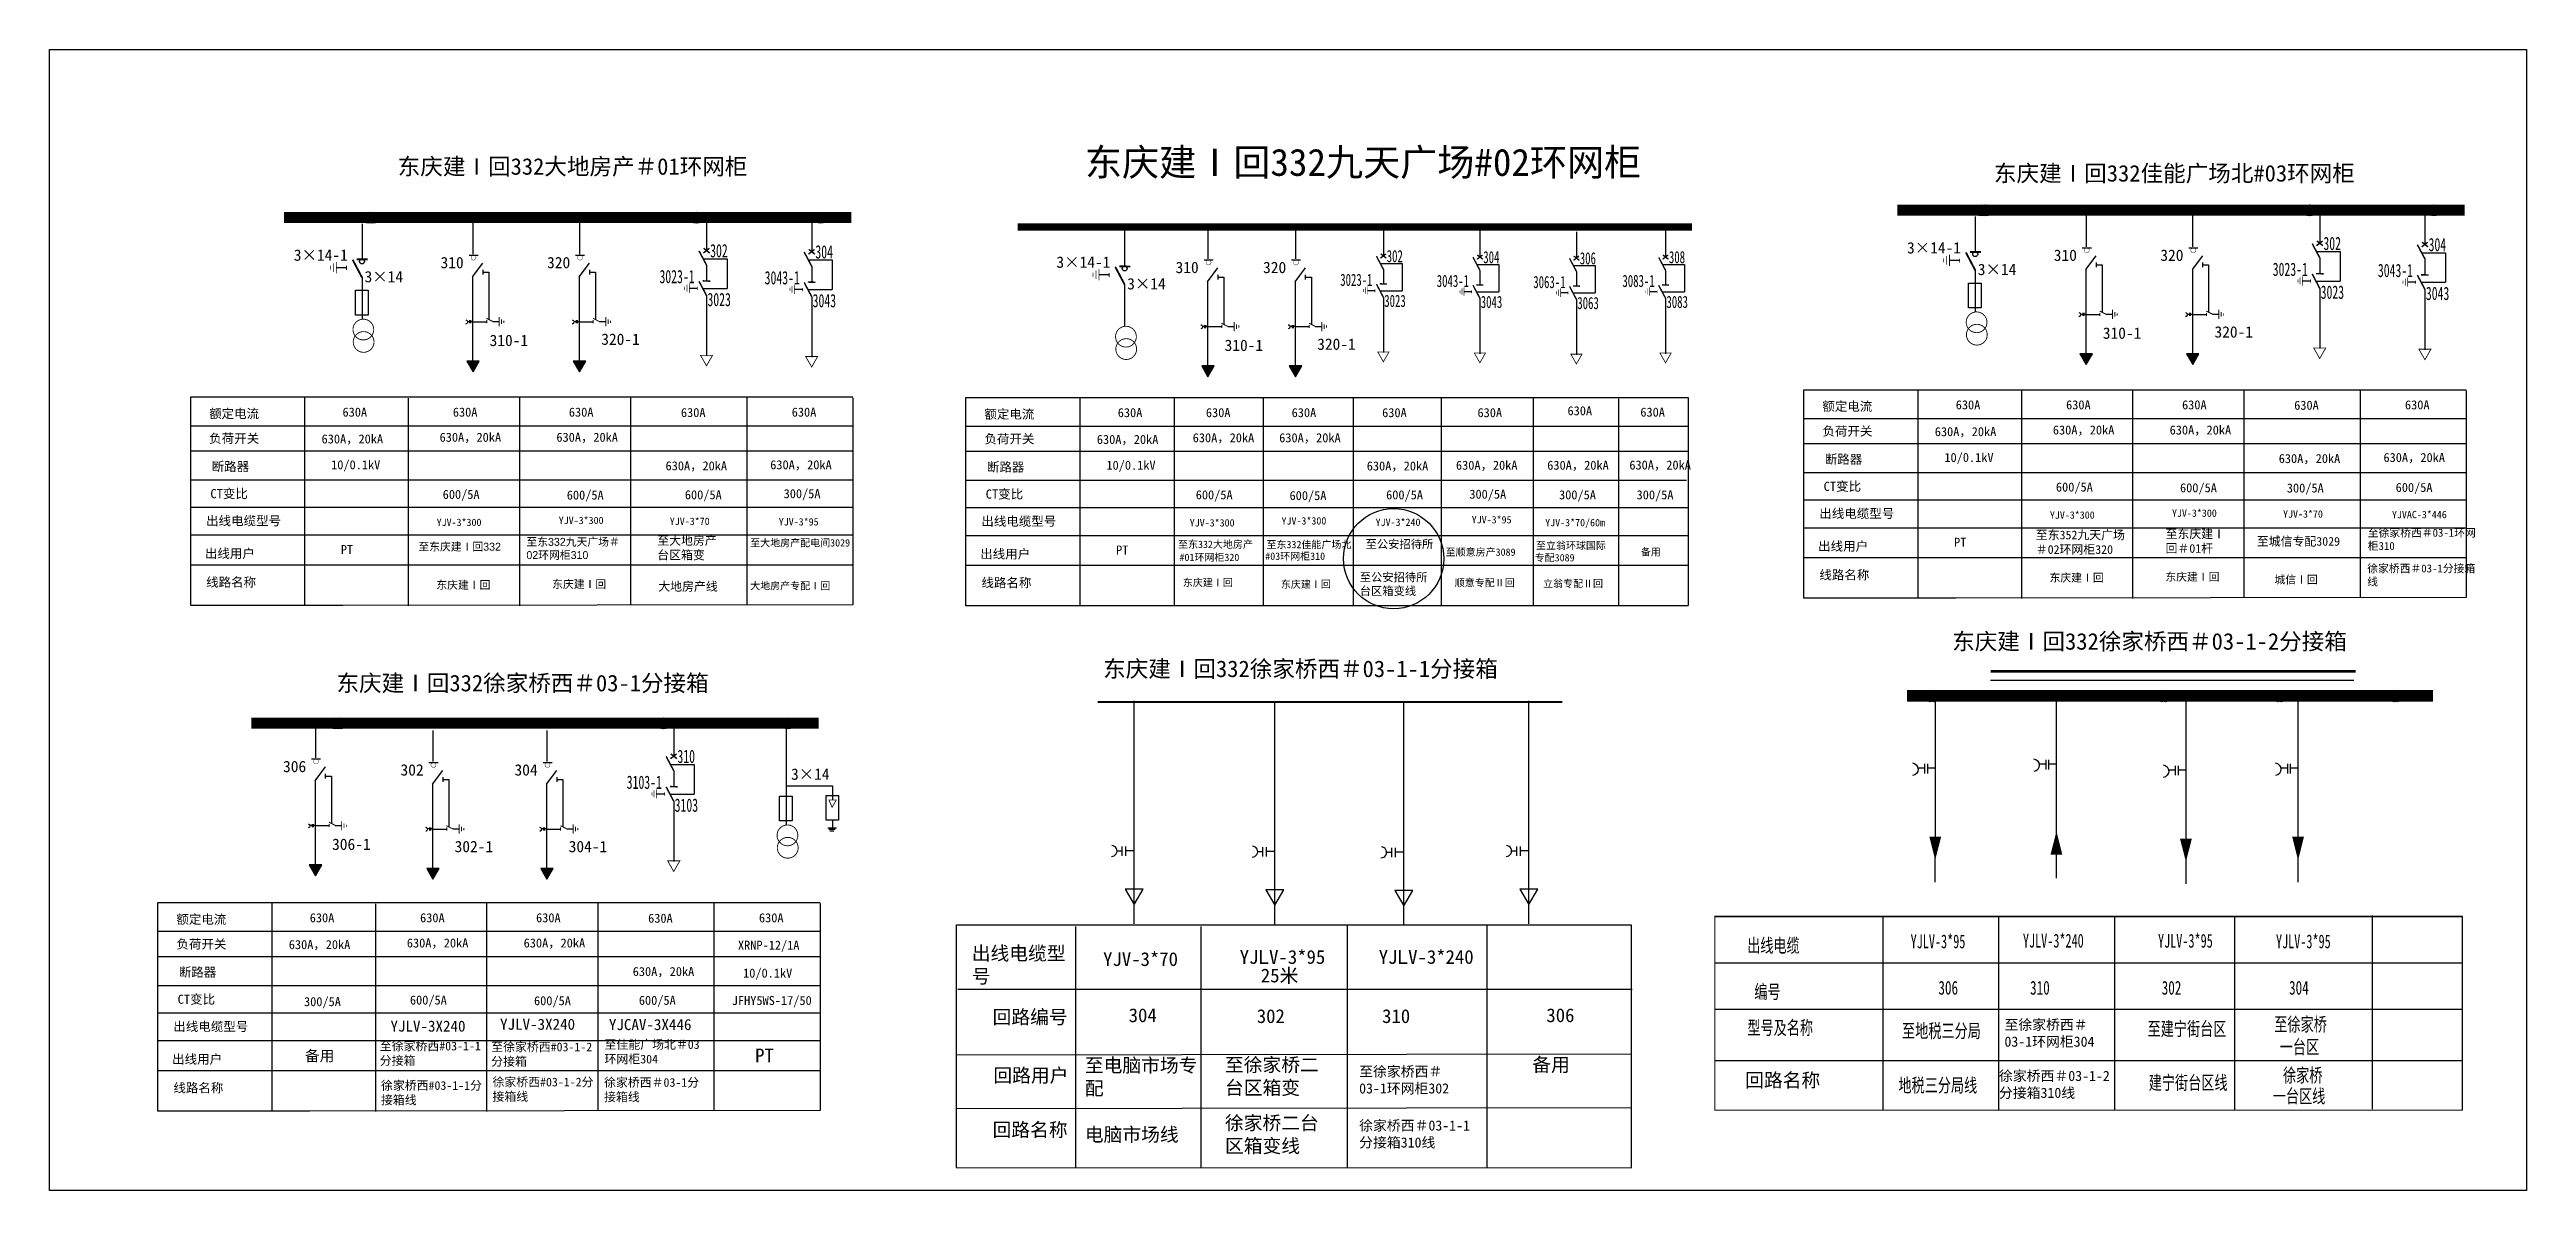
# Model space of a CAD drawing. Extents: x 14 to 463, y -242 to -35.
import ezdxf

# ---------------------------------------------------------------- set-up
doc = ezdxf.new("R2010")
doc.units = 0
doc.header["$LTSCALE"] = 0.774411
doc.layers.get('0').update_dxf_attribs({"linetype": 'CONTINUOUS'})
for name, color, linetype in [('1', 7, 'CONTINUOUS'), ('2', 7, 'CONTINUOUS'), ('F11', 7, 'CONTINUOUS')]:
    doc.layers.add(name, color=color, linetype=linetype)
doc.styles.add('HZ', font='')
doc.styles.get("Standard").update_dxf_attribs({"font": '', "height": 2.5})
doc.styles.add('STYLE1', font='txt.shx', dxfattribs={"height": 2.6})
doc.styles.add('宋体', font='')
doc.styles.get('HZ').set_extended_font_data('SimSun')
doc.styles.get('Standard').set_extended_font_data('SimSun')
doc.styles.get('宋体').set_extended_font_data('SimSun')

# ---------------------------------------------------------------- blocks, each defined once
blk = doc.blocks.new('JD')
for points in [[(-2, 0.2), (-2, -0.2), (2, 0.2), (2, -0.2)], [(1, -1.2), (1, -0.8), (-1, -1.2), (-1, -0.8)], [(-0.5, -1.8), (-0.5, -2.2), (0.5, -1.8), (0.5, -2.2)]]:
    blk.add_trace(points)

msp = doc.modelspace()

# ---------------------------------------------------------------- hatches: boundary and pattern name
for points in [[(90.38, -93.11), (91.51, -91.15), (89.25, -91.15)], [(109.69, -93.11), (110.83, -91.15), (108.56, -91.15)], [(223.65, -94), (224.78, -92.04), (222.52, -92.04)], [(239.52, -94), (240.65, -92.04), (238.39, -92.04)], [(382.9, -91.79), (384.03, -89.83), (381.77, -89.83)], [(402.22, -91.79), (403.35, -89.83), (401.09, -89.83)], [(61.81, -184.5), (62.94, -182.54), (60.68, -182.54)], [(83.11, -185.11), (84.24, -183.16), (81.98, -183.16)], [(103.78, -185.11), (104.92, -183.16), (102.65, -183.16)]]:
    msp.add_hatch(color=7).paths.add_polyline_path(points)

# ---------------------------------------------------------------- linework, layer by layer
for p, q in [((70.25, -66.27), (70.25, -72.84)), ((132.72, -65.95), (132.72, -71.21)), ((151.79, -66.16), (151.79, -71.42)), ((255.45, -67.35), (255.45, -72.18)), ((362.78, -64.95), (362.78, -71.51)), ((425.24, -64.63), (425.24, -69.89)), ((444.32, -64.84), (444.32, -70.1)), ((208.54, -67.55), (208.54, -74.12)), ((272.96, -67.55), (272.96, -72.38)), ((290.46, -67.74), (290.46, -72.57)), ((306.62, -67.55), (306.62, -72.38)), ((382.19, -70.61), (383.83, -70.61)), ((401.51, -70.61), (403.14, -70.61)), ((424.64, -71.28), (428.97, -71.28)), ((428.97, -71.28), (428.97, -76.65)), ((443.72, -71.5), (448.04, -71.5)), ((448.04, -71.5), (448.04, -76.87)), ((67.43, -74.25), (65.61, -74.25)), ((89.66, -71.93), (91.3, -71.93)), ((92.15, -74.63), (92.15, -75.47)), ((92.17, -75.05), (93.26, -75.05)), ((93.26, -75.05), (93.26, -83.63)), ((108.98, -71.93), (110.62, -71.93)), ((111.47, -74.63), (111.47, -75.47)), ((111.49, -75.05), (112.58, -75.05)), ((112.58, -75.05), (112.58, -83.63)), ((132.12, -72.61), (136.44, -72.61)), ((132.72, -73.74), (132.72, -76.63)), ((136.44, -72.61), (136.44, -77.97)), ((151.19, -72.82), (155.52, -72.82)), ((151.79, -73.96), (151.79, -76.85)), ((155.52, -72.82), (155.52, -78.19)), ((205.72, -75.53), (203.89, -75.53)), ((222.94, -72.82), (224.57, -72.82)), ((225.43, -75.51), (225.43, -76.36)), ((225.45, -75.94), (226.53, -75.94)), ((226.53, -75.94), (226.53, -84.52)), ((238.81, -72.82), (240.44, -72.82)), ((241.3, -75.51), (241.3, -76.36)), ((241.32, -75.94), (242.4, -75.94)), ((242.4, -75.94), (242.4, -84.52)), ((254.9, -73.46), (258.87, -73.46)), ((255.45, -74.51), (255.45, -77.16)), ((258.87, -73.46), (258.87, -78.39)), ((272.41, -73.66), (276.38, -73.66)), ((272.96, -74.7), (272.96, -77.35)), ((276.38, -73.66), (276.38, -78.59)), ((289.91, -73.85), (293.88, -73.85)), ((290.46, -74.9), (290.46, -77.55)), ((293.88, -73.85), (293.88, -78.78)), ((306.07, -73.66), (310.04, -73.66)), ((306.62, -74.7), (306.62, -77.35)), ((310.04, -73.66), (310.04, -78.59)), ((359.96, -72.93), (358.13, -72.93)), ((384.68, -73.3), (384.68, -74.15)), ((384.7, -73.73), (385.79, -73.73)), ((385.79, -73.73), (385.79, -82.31)), ((404, -73.3), (404, -74.15)), ((404.02, -73.73), (405.1, -73.73)), ((405.1, -73.73), (405.1, -82.31)), ((425.24, -72.42), (425.24, -75.31)), ((444.32, -72.63), (444.32, -75.52)), ((131.06, -77.97), (129.6, -77.97)), ((132.03, -77.97), (136.44, -77.97)), ((132.72, -79.27), (132.72, -90.21)), ((150.13, -78.19), (148.67, -78.19)), ((151.11, -78.19), (155.52, -78.19)), ((151.79, -79.48), (151.79, -90.43)), ((208.54, -77.28), (208.54, -84.87)), ((253.93, -78.39), (252.59, -78.39)), ((254.83, -78.39), (258.87, -78.39)), ((255.45, -79.58), (255.45, -89.62)), ((271.44, -78.59), (270.09, -78.59)), ((272.33, -78.59), (276.38, -78.59)), ((272.96, -79.77), (272.96, -89.82)), ((288.94, -78.78), (287.6, -78.78)), ((289.83, -78.78), (293.88, -78.78)), ((290.46, -79.97), (290.46, -90.01)), ((305.1, -78.58), (303.76, -78.58)), ((305.99, -78.59), (310.04, -78.59)), ((306.62, -79.77), (306.62, -89.82)), ((423.59, -76.65), (422.12, -76.65)), ((424.56, -76.65), (428.97, -76.65)), ((425.24, -77.95), (425.24, -88.89)), ((442.66, -76.86), (441.2, -76.86)), ((443.63, -76.87), (448.04, -76.87)), ((444.32, -78.16), (444.32, -89.1)), ((90.38, -84.01), (92.86, -84.01)), ((93.96, -83.99), (95.11, -83.99)), ((109.69, -84.01), (112.18, -84.01)), ((113.28, -83.99), (114.42, -83.99)), ((223.65, -84.9), (226.14, -84.9)), ((227.24, -84.88), (228.38, -84.88)), ((239.52, -84.9), (242.01, -84.9)), ((243.11, -84.88), (244.25, -84.88)), ((382.9, -82.69), (385.39, -82.69)), ((386.49, -82.67), (387.63, -82.67)), ((402.22, -82.69), (404.71, -82.69)), ((405.81, -82.67), (406.95, -82.67)), ((355.49, -152.54), (355.49, -177.83)), ((377.47, -151.8), (377.47, -177.1)), ((421.29, -152.54), (421.29, -177.83)), ((400.95, -152.87), (400.95, -178.17)), ((126.77, -157.65), (126.77, -162.91)), ((61.1, -163.31), (62.73, -163.31)), ((63.59, -166.01), (63.59, -166.86)), ((82.39, -163.93), (84.03, -163.93)), ((103.07, -163.93), (104.71, -163.93)), ((126.17, -164.31), (130.5, -164.31)), ((126.77, -165.45), (126.77, -168.34)), ((130.5, -164.31), (130.5, -169.68)), ((63.61, -166.44), (64.69, -166.44)), ((64.69, -166.44), (64.69, -175.01)), ((84.88, -166.63), (84.88, -167.48)), ((84.9, -167.06), (85.99, -167.06)), ((85.99, -167.06), (85.99, -175.63)), ((105.56, -166.63), (105.56, -167.48)), ((105.58, -167.06), (106.67, -167.06)), ((106.67, -167.06), (106.67, -175.63)), ((125.12, -169.68), (123.65, -169.68)), ((126.09, -169.68), (130.5, -169.68)), ((126.77, -170.97), (126.77, -181.92)), ((61.81, -175.4), (64.3, -175.4)), ((65.4, -175.37), (66.54, -175.37)), ((83.11, -176.02), (85.6, -176.02)), ((86.69, -175.99), (87.84, -175.99)), ((103.79, -176.02), (106.27, -176.02)), ((107.37, -175.99), (108.51, -175.99)), ((355.48, -178.19), (355.48, -185.64)), ((377.46, -177.45), (377.46, -184.9)), ((400.94, -178.52), (400.94, -185.97)), ((421.28, -178.19), (421.28, -185.64)), ((346, -191.86), (346, -227)), ((346, -191.86), (346, -227)), ((367.01, -191.86), (367.01, -227)), ((388.02, -191.86), (388.02, -227)), ((409.81, -191.86), (409.81, -227)), ((434.73, -191.69), (434.73, -226.84)), ((451.06, -191.86), (451.06, -227)), ((451.06, -191.86), (451.06, -227))]:
    msp.add_line(p, q)
at = {"color": 7}
for p, q in [((90.41, -71.75), (90.41, -66.16)), ((109.73, -71.75), (109.73, -66.16)), ((223.69, -72.63), (223.69, -67.05)), ((239.56, -72.63), (239.56, -67.05)), ((382.94, -70.42), (382.94, -64.84)), ((402.26, -70.42), (402.26, -64.84)), ((61.85, -163.13), (61.85, -157.54)), ((83.14, -163.75), (83.14, -158.16)), ((103.82, -163.75), (103.82, -158.16))]:
    msp.add_line(p, q, dxfattribs=at)
at = {"color": 0}
for p, q in [((70.25, -76), (70.25, -83.59)), ((90.3, -75.89), (90.3, -91.5)), ((109.62, -75.89), (109.62, -91.5)), ((362.78, -74.68), (362.78, -82.27)), ((382.83, -74.57), (382.83, -90.18)), ((402.15, -74.57), (402.15, -90.18)), ((223.58, -76.78), (223.58, -92.39)), ((239.45, -76.78), (239.45, -92.39)), ((59.82, -97.66), (59.82, -135.47)), ((78.62, -97.87), (78.62, -135.53)), ((200.4, -97.75), (200.4, -135.56)), ((217.5, -97.96), (217.5, -135.61)), ((352.35, -96.34), (352.35, -134.15)), ((371.15, -96.55), (371.15, -134.21)), ((39.18, -102.87), (54.2, -102.87)), ((54.13, -102.87), (66.81, -102.87)), ((64.31, -102.87), (159.27, -102.87)), ((179.76, -102.95), (194.79, -102.95)), ((194.72, -102.95), (207.39, -102.95)), ((204.89, -102.95), (310.79, -102.95)), ((331.7, -101.54), (346.73, -101.54)), ((346.66, -101.54), (359.34, -101.54)), ((356.84, -101.54), (451.8, -101.54)), ((39.18, -107.43), (54.14, -107.43)), ((54.07, -107.43), (66.75, -107.43)), ((66.53, -107.43), (159.27, -107.43)), ((179.76, -107.51), (194.72, -107.51)), ((194.65, -107.51), (207.33, -107.51)), ((207.12, -107.51), (310.73, -107.51)), ((331.7, -106.11), (346.67, -106.11)), ((346.6, -106.11), (359.28, -106.11)), ((359.06, -106.11), (451.8, -106.11)), ((331.7, -116.32), (346.56, -116.32)), ((346.49, -116.32), (359.17, -116.32)), ((358.95, -116.32), (451.8, -116.32)), ((39.18, -117.64), (54.03, -117.64)), ((53.96, -117.64), (66.64, -117.64)), ((66.43, -117.64), (159.27, -117.64)), ((179.76, -117.73), (194.61, -117.73)), ((194.54, -117.73), (207.22, -117.73)), ((207.01, -117.73), (310.62, -117.73)), ((147.16, -157.55), (147.16, -175.32)), ((61.74, -167.28), (61.74, -182.88)), ((83.03, -167.89), (83.03, -183.5)), ((103.71, -167.89), (103.71, -183.5)), ((53.87, -189.37), (53.87, -227.18)), ((72.68, -189.58), (72.68, -227.23)), ((33.23, -194.57), (48.26, -194.57)), ((48.19, -194.57), (60.87, -194.57)), ((58.37, -194.57), (153.33, -194.57)), ((33.23, -199.13), (48.2, -199.13)), ((48.13, -199.13), (60.81, -199.13)), ((60.59, -199.13), (153.33, -199.13)), ((33.23, -209.35), (48.09, -209.35)), ((48.02, -209.35), (60.7, -209.35)), ((60.48, -209.35), (153.33, -209.35))]:
    msp.add_line(p, q, dxfattribs=at)
at = {"color": 0, "linetype": 'Continuous'}
for p, q in [((147.18, -168.18), (155.54, -168.18)), ((155.54, -168.18), (155.54, -170.68)), ((155.55, -174.43), (155.55, -175.89)), ((156.26, -175.87), (154.72, -175.87)), ((156.05, -176.1), (154.91, -176.1)), ((155.83, -176.41), (155.08, -176.41))]:
    msp.add_line(p, q, dxfattribs=at)
at = {"linetype": 'Continuous'}
for p, q in [((315.57, -191.86), (451.06, -191.86)), ((315.57, -200.26), (451.06, -200.26)), ((315.57, -208.67), (451.06, -208.67)), ((315.57, -218.02), (451.06, -218.02))]:
    msp.add_line(p, q, dxfattribs=at)
msp.add_lwpolyline([(13.59, -34.66), (462.73, -34.66), (462.73, -241.57), (13.59, -241.57)], close=True, dxfattribs=at)
for points, const_width in [([(348.63, -63.8), (451.53, -63.8)], 2), ([(56.1, -65.13), (159, -65.13)], 2), ([(189.12, -66.86), (311.42, -66.86)], 1.33), ([(89.66, -71.93), (91.3, -71.93)], 0.139), ([(108.98, -71.93), (110.62, -71.93)], 0.139), ([(132.72, -73.74), (131.35, -71.16)], 0.273), ([(133.23, -70.7), (132.14, -71.56)], 0.273), ([(132.2, -70.7), (133.3, -71.56)], 0.273), ([(151.79, -73.96), (150.42, -71.37)], 0.273), ([(152.3, -70.91), (151.21, -71.77)], 0.273), ([(151.27, -70.91), (152.37, -71.77)], 0.273), ([(255.92, -71.71), (254.92, -72.5)], 0.25), ([(254.98, -71.71), (255.98, -72.5)], 0.25), ([(273.43, -71.91), (272.42, -72.7)], 0.25), ([(272.48, -71.91), (273.49, -72.7)], 0.25), ([(307.09, -71.91), (306.09, -72.7)], 0.25), ([(306.15, -71.91), (307.15, -72.7)], 0.25), ([(358.12, -71.84), (358.12, -73.93)], 0.149), ([(362.78, -74.68), (361.08, -71.45)], 0.341), ([(363.82, -71.39), (361.81, -71.38)], 0.341), ([(382.19, -70.61), (383.83, -70.61)], 0.139), ([(401.51, -70.61), (403.14, -70.61)], 0.139), ([(425.24, -72.42), (423.88, -69.84)], 0.273), ([(425.76, -69.38), (424.66, -70.23)], 0.273), ([(424.73, -69.38), (425.82, -70.23)], 0.273), ([(444.32, -72.63), (442.95, -70.05)], 0.273), ([(444.83, -69.59), (443.74, -70.45)], 0.273), ([(443.8, -69.59), (444.9, -70.45)], 0.273), ([(64.52, -73.86), (64.52, -74.59)], 0.149), ([(65.06, -73.41), (65.06, -75)], 0.149), ([(65.59, -73.16), (65.59, -75.25)], 0.149), ([(67.43, -73.88), (67.43, -74.62)], 0.149), ([(70.25, -76), (68.55, -72.77)], 0.341), ([(71.29, -72.71), (69.28, -72.7)], 0.341), ([(202.81, -75.14), (202.81, -75.88)], 0.149), ([(203.34, -74.69), (203.34, -76.29)], 0.149), ([(203.88, -74.44), (203.88, -76.54)], 0.149), ([(205.72, -75.16), (205.72, -75.9)], 0.149), ([(208.54, -77.28), (206.83, -74.06)], 0.341), ([(209.58, -74), (207.57, -73.98)], 0.341), ([(222.94, -72.82), (224.57, -72.82)], 0.139), ([(238.81, -72.82), (240.44, -72.82)], 0.139), ([(255.45, -74.51), (254.2, -72.13)], 0.25), ([(272.96, -74.7), (271.7, -72.33)], 0.25), ([(290.46, -74.9), (289.21, -72.52)], 0.25), ([(290.93, -72.1), (289.93, -72.89)], 0.25), ([(289.99, -72.1), (290.99, -72.89)], 0.25), ([(306.62, -74.7), (305.37, -72.33)], 0.25), ([(357.05, -72.53), (357.05, -73.27)], 0.149), ([(357.59, -72.08), (357.59, -73.68)], 0.149), ([(359.96, -72.56), (359.96, -73.29)], 0.149), ([(421.29, -76.34), (421.29, -76.93)], 0.119), ([(421.69, -75.98), (421.69, -77.26)], 0.119), ([(422.11, -75.78), (422.11, -77.46)], 0.119), ([(423.59, -76.36), (423.59, -76.95)], 0.119), ([(425.24, -77.95), (423.88, -75.36)], 0.273), ([(425.94, -75.33), (424.55, -75.29)], 0.273), ([(440.76, -76.19), (440.76, -77.47)], 0.119), ([(441.19, -75.99), (441.19, -77.67)], 0.119), ([(444.32, -78.16), (442.95, -75.57)], 0.273), ([(445.01, -75.55), (443.62, -75.5)], 0.273), ([(128.76, -77.66), (128.76, -78.25)], 0.119), ([(129.16, -77.3), (129.16, -78.58)], 0.119), ([(129.59, -77.1), (129.59, -78.78)], 0.119), ([(131.06, -77.68), (131.06, -78.27)], 0.119), ([(132.72, -79.27), (131.35, -76.68)], 0.273), ([(133.41, -76.66), (132.02, -76.61)], 0.273), ([(147.83, -77.87), (147.83, -78.46)], 0.119), ([(148.23, -77.51), (148.23, -78.79)], 0.119), ([(148.66, -77.31), (148.66, -78.99)], 0.119), ([(150.13, -77.89), (150.13, -78.48)], 0.119), ([(151.79, -79.48), (150.42, -76.89)], 0.273), ([(152.48, -76.87), (151.09, -76.82)], 0.273), ([(251.82, -78.1), (251.82, -78.65)], 0.109), ([(252.19, -77.77), (252.19, -78.95)], 0.109), ([(252.58, -77.59), (252.58, -79.13)], 0.109), ([(253.93, -78.12), (253.93, -78.66)], 0.109), ([(255.45, -79.58), (254.2, -77.2)], 0.25), ([(256.09, -77.18), (254.81, -77.14)], 0.25), ([(269.33, -78.3), (269.33, -78.84)], 0.109), ([(269.69, -77.97), (269.69, -79.14)], 0.109), ([(270.08, -77.79), (270.08, -79.32)], 0.109), ([(271.44, -78.31), (271.44, -78.86)], 0.109), ([(272.96, -79.77), (271.7, -77.4)], 0.25), ([(273.59, -77.38), (272.32, -77.33)], 0.25), ([(286.83, -78.49), (286.83, -79.04)], 0.109), ([(287.2, -78.16), (287.2, -79.34)], 0.109), ([(287.59, -77.98), (287.59, -79.52)], 0.109), ([(288.94, -78.51), (288.94, -79.05)], 0.109), ([(290.46, -79.97), (289.21, -77.6)], 0.25), ([(291.1, -77.57), (289.82, -77.53)], 0.25), ([(302.99, -78.3), (302.99, -78.84)], 0.109), ([(303.35, -77.97), (303.35, -79.14)], 0.109), ([(303.75, -77.78), (303.75, -79.32)], 0.109), ([(305.1, -78.31), (305.1, -78.86)], 0.109), ([(306.62, -79.77), (305.37, -77.4)], 0.25), ([(307.26, -77.38), (305.98, -77.33)], 0.25), ([(440.36, -76.55), (440.36, -77.14)], 0.119), ([(442.66, -76.57), (442.66, -77.16)], 0.119), ([(92.82, -83.41), (94.03, -84.01)], 0.182), ([(92.86, -83.73), (92.86, -84.29)], 0.182), ([(112.14, -83.41), (113.35, -84.01)], 0.182), ([(112.18, -83.73), (112.18, -84.29)], 0.182), ([(226.09, -84.3), (227.31, -84.9)], 0.182), ([(226.14, -84.62), (226.14, -85.18)], 0.182), ([(241.96, -84.3), (243.18, -84.9)], 0.182), ([(242.01, -84.62), (242.01, -85.18)], 0.182), ([(385.35, -82.09), (386.56, -82.69)], 0.182), ([(385.39, -82.41), (385.39, -82.97)], 0.182), ([(404.66, -82.09), (405.88, -82.69)], 0.182), ([(404.71, -82.41), (404.71, -82.97)], 0.182), ([(365.56, -147.42), (431.75, -147.42)], 0.525), ([(350.39, -151.85), (445.79, -151.85)], 2.1), ([(50.16, -156.83), (153.06, -156.83)], 2), ([(61.1, -163.31), (62.73, -163.31)], 0.139), ([(82.39, -163.93), (84.03, -163.93)], 0.139), ([(103.07, -163.93), (104.71, -163.93)], 0.139), ([(126.77, -165.45), (125.41, -162.86)], 0.273), ([(127.29, -162.4), (126.19, -163.26)], 0.273), ([(126.26, -162.4), (127.35, -163.26)], 0.273), ([(122.82, -169.36), (122.82, -169.96)], 0.119), ([(123.22, -169), (123.22, -170.28)], 0.119), ([(123.64, -168.81), (123.64, -170.48)], 0.119), ([(125.12, -169.38), (125.12, -169.97)], 0.119), ([(126.77, -170.97), (125.41, -168.39)], 0.273), ([(127.47, -168.36), (126.08, -168.31)], 0.273), ([(64.25, -174.79), (65.47, -175.4)], 0.182), ([(64.3, -175.12), (64.3, -175.68)], 0.182), ([(85.55, -175.41), (86.76, -176.02)], 0.182), ([(85.6, -175.74), (85.6, -176.3)], 0.182), ([(106.23, -175.41), (107.44, -176.02)], 0.182), ([(106.27, -175.74), (106.27, -176.3)], 0.182)]:
    msp.add_lwpolyline(points, dxfattribs=dict(const_width=const_width))
for points, const_width in [([(382.55, -71.07, 1), (383.45, -71.07, 1)], 0.0695), ([(401.87, -71.07, 1), (402.77, -71.07, 1)], 0.0695), ([(90.02, -72.39, 1), (90.92, -72.39, 1)], 0.0695), ([(109.34, -72.39, 1), (110.24, -72.39, 1)], 0.0695), ([(223.3, -73.28, 1), (224.2, -73.28, 1)], 0.0695), ([(239.16, -73.28, 1), (240.07, -73.28, 1)], 0.0695), ([(72.37, -85.44, -1), (68.61, -85.44, -1)], 0.159), ([(210.66, -86.73, -1), (206.89, -86.73, -1)], 0.159), ([(364.9, -84.12, -1), (361.14, -84.12, -1)], 0.159), ([(364.95, -86.37, -1), (361.18, -86.37, -1)], 0.159), ([(72.42, -87.69, -1), (68.66, -87.69, -1)], 0.159), ([(210.71, -88.98, -1), (206.94, -88.98, -1)], 0.159), ([(61.46, -163.77, 1), (62.36, -163.77, 1)], 0.0695), ([(82.75, -164.39, 1), (83.66, -164.39, 1)], 0.0695), ([(103.43, -164.39, 1), (104.33, -164.39, 1)], 0.0695), ([(149.28, -177.17, -1), (145.51, -177.17, -1)], 0.159), ([(149.33, -179.42, -1), (145.56, -179.42, -1)], 0.159)]:
    msp.add_lwpolyline(points, format="xyb", close=True, dxfattribs=dict(const_width=const_width))
at = {"color": 0, "linetype": 'Continuous'}
for points in [[(69.05, -78.32), (71.34, -78.32), (71.34, -82.8), (69.05, -82.8)], [(361.58, -77), (363.86, -77), (363.86, -81.48), (361.58, -81.48)], [(145.96, -170.05), (148.24, -170.05), (148.24, -174.53), (145.96, -174.53)], [(154.39, -169.95), (156.68, -169.95), (156.68, -174.43), (154.39, -174.43)]]:
    msp.add_lwpolyline(points, close=True, dxfattribs=at)
for points, format in [([(89.05, -83.69, -0.877934), (89.07, -84.43)], "xyb"), ([(108.37, -83.69, -0.877934), (108.39, -84.43)], "xyb"), ([(222.33, -84.58, -0.877934), (222.34, -85.32)], "xyb"), ([(238.2, -84.58, -0.877934), (238.21, -85.32)], "xyb"), ([(381.58, -82.37, -0.877934), (381.6, -83.11)], "xyb"), ([(400.9, -82.37, -0.877934), (400.91, -83.11)], "xyb"), ([(351.38, -164.04, -0.877934), (351.42, -166.34)], "xyb"), ([(373.35, -163.31, -0.877934), (373.4, -165.6)], "xyb"), ([(396.83, -164.38, -0.877934), (396.88, -166.67)], "xyb"), ([(417.17, -164.04, -0.877934), (417.22, -166.34)], "xyb"), ([(60.49, -175.08, -0.877934), (60.5, -175.81)], "xyb"), ([(81.79, -175.7, -0.877934), (81.8, -176.43)], "xyb"), ([(102.46, -175.7, -0.877934), (102.48, -176.43)], "xyb"), ([(355.52, -177.4, 2.15, 0, 0), (355.52, -181.67, 0, 0, 0)], "xyseb"), ([(377.5, -180.68, 2.15, 0, 0), (377.5, -176.41, 0, 0, 0)], "xyseb"), ([(400.98, -177.74, 2.15, 0, 0), (400.98, -182.01, 0, 0, 0)], "xyseb"), ([(421.32, -177.4, 2.15, 0, 0), (421.32, -181.67, 0, 0, 0)], "xyseb")]:
    msp.add_lwpolyline(points, format=format)
for points in [[(89.76, -84.01), (89.38, -84.01)], [(89.76, -83.75), (89.76, -84.3)], [(89.93, -83.75), (89.93, -84.3)], [(90.37, -84.01), (89.93, -84.01)], [(109.08, -84.01), (108.7, -84.01)], [(109.08, -83.75), (109.08, -84.3)], [(109.25, -83.75), (109.25, -84.3)], [(109.69, -84.01), (109.25, -84.01)], [(223.04, -84.89), (222.66, -84.89)], [(223.04, -84.64), (223.04, -85.19)], [(223.21, -84.64), (223.21, -85.19)], [(223.65, -84.89), (223.21, -84.89)], [(238.91, -84.89), (238.52, -84.89)], [(238.91, -84.64), (238.91, -85.19)], [(239.08, -84.64), (239.08, -85.19)], [(239.52, -84.89), (239.08, -84.89)], [(382.29, -82.68), (381.91, -82.68)], [(382.29, -82.43), (382.29, -82.98)], [(382.46, -82.43), (382.46, -82.98)], [(382.9, -82.68), (382.46, -82.68)], [(401.61, -82.68), (401.23, -82.68)], [(401.61, -82.43), (401.61, -82.98)], [(401.78, -82.43), (401.78, -82.98)], [(402.22, -82.68), (401.78, -82.68)], [(365.56, -149.04), (431.42, -149.04)], [(353.58, -165.01), (352.39, -165.01)], [(353.58, -164.22), (353.58, -165.94)], [(354.11, -164.22), (354.11, -165.94)], [(355.48, -165.01), (354.11, -165.01)], [(375.56, -164.28), (374.37, -164.28)], [(375.56, -163.49), (375.56, -165.21)], [(376.09, -163.49), (376.09, -165.21)], [(377.46, -164.28), (376.09, -164.28)], [(399.04, -165.35), (397.85, -165.35)], [(399.04, -164.56), (399.04, -166.28)], [(399.57, -164.56), (399.57, -166.28)], [(400.94, -165.35), (399.57, -165.35)], [(419.38, -165.01), (418.19, -165.01)], [(419.38, -164.22), (419.38, -165.94)], [(419.91, -164.22), (419.91, -165.94)], [(421.28, -165.01), (419.91, -165.01)], [(61.2, -175.13), (61.2, -175.69)], [(61.37, -175.13), (61.37, -175.69)], [(61.2, -175.39), (60.82, -175.39)], [(61.81, -175.39), (61.37, -175.39)], [(82.5, -176.01), (82.11, -176.01)], [(82.5, -175.75), (82.5, -176.31)], [(82.67, -175.75), (82.67, -176.31)], [(83.11, -176.01), (82.67, -176.01)], [(103.17, -176.01), (102.79, -176.01)], [(103.17, -175.75), (103.17, -176.31)], [(103.34, -175.75), (103.34, -176.31)], [(103.78, -176.01), (103.34, -176.01)]]:
    msp.add_lwpolyline(points)
at = {"color": 0}
for points, const_width in [([(254.45, -89.52), (255.45, -91.28), (256.46, -89.52)], 0.141), ([(271.95, -89.71), (272.96, -91.47), (273.96, -89.71)], 0.141), ([(305.61, -89.71), (306.62, -91.47), (307.63, -89.71)], 0.141), ([(424.15, -88.77), (425.24, -90.69), (426.34, -88.77)], 0.153), ([(443.22, -88.99), (444.32, -90.91), (445.41, -88.99)], 0.153), ([(131.62, -90.1), (132.72, -92.01), (133.81, -90.1)], 0.153), ([(150.69, -90.31), (151.79, -92.23), (152.88, -90.31)], 0.153), ([(289.45, -89.91), (290.46, -91.67), (291.47, -89.91)], 0.141), ([(154.92, -170.74), (155.49, -172.08), (156.26, -170.74)], 0.153), ([(125.68, -181.8), (126.77, -183.72), (127.87, -181.8)], 0.153)]:
    msp.add_lwpolyline(points, close=True, dxfattribs=dict(at, const_width=const_width))
at = {"color": 7}
for points in [[(90.38, -93.11), (91.51, -91.15), (89.25, -91.15)], [(109.69, -93.11), (110.83, -91.15), (108.56, -91.15)], [(223.65, -94), (224.78, -92.04), (222.52, -92.04)], [(239.52, -94), (240.65, -92.04), (238.39, -92.04)], [(382.9, -91.79), (384.03, -89.83), (381.77, -89.83)], [(402.22, -91.79), (403.35, -89.83), (401.09, -89.83)], [(61.81, -184.5), (62.94, -182.54), (60.68, -182.54)], [(83.11, -185.11), (84.24, -183.16), (81.98, -183.16)], [(103.78, -185.11), (104.92, -183.16), (102.65, -183.16)]]:
    msp.add_lwpolyline(points, close=True, dxfattribs=at)
at = {"linetype": 'Continuous', "const_width": 0.21}
msp.add_lwpolyline([(346, -191.86), (315.57, -191.86), (315.57, -227), (451.06, -227), (451.06, -191.86), (346, -191.86)], dxfattribs=at)
for centre, radius in [((363.89, -63.83), 0.996), ((364.5, -63.83), 0.996), ((364.75, -63.83), 0.996), ((423.36, -63.83), 0.996), ((423.45, -63.83), 0.996), ((445.96, -63.83), 0.996), ((71.36, -65.15), 0.996), ((71.98, -65.15), 0.996), ((72.22, -65.15), 0.996), ((130.83, -65.15), 0.996), ((130.92, -65.15), 0.996), ((153.43, -65.15), 0.996), ((362.78, -71.77), 0.444), ((70.25, -73.09), 0.444), ((208.54, -74.37), 0.444), ((354.61, -151.88), 1.05), ((355.26, -151.88), 1.05), ((396.64, -151.88), 1.05), ((397.29, -151.88), 1.05), ((417.65, -151.88), 1.05), ((418.3, -151.88), 1.05), ((438.66, -151.88), 1.05), ((439.31, -151.88), 1.05), ((65.42, -156.85), 0.996), ((66.03, -156.85), 0.996), ((66.28, -156.85), 0.996), ((124.89, -156.85), 0.996), ((124.98, -156.85), 0.996), ((147.49, -156.85), 0.996)]:
    msp.add_circle(centre, radius)
at = {"color": 1, "linetype": 'Continuous'}
msp.add_circle((257.31, -127), 9.09, dxfattribs=at)
at = {"layer": '1'}
for points in [[(89.05, -83.68, -0.877934), (89.07, -84.42)], [(108.37, -83.68, -0.877934), (108.38, -84.42)], [(222.33, -84.57, -0.877934), (222.34, -85.31)], [(238.2, -84.57, -0.877934), (238.21, -85.31)], [(381.58, -82.36, -0.877934), (381.59, -83.1)], [(400.9, -82.36, -0.877934), (400.91, -83.1)], [(60.49, -175.07, -0.877934), (60.5, -175.81)], [(81.78, -175.69, -0.877934), (81.8, -176.42)], [(102.46, -175.69, -0.877934), (102.47, -176.42)]]:
    msp.add_lwpolyline(points, format="xyb", dxfattribs=at)
at = {"layer": '2'}
for p, q in [((90.3, -75.89), (92.18, -73.38)), ((109.62, -75.89), (111.5, -73.38)), ((223.58, -76.78), (225.46, -74.27)), ((239.45, -76.78), (241.33, -74.27)), ((382.83, -74.57), (384.71, -72.06)), ((402.15, -74.57), (404.03, -72.06)), ((39.18, -97.66), (54.14, -97.66)), ((39.18, -135.47), (39.18, -97.66)), ((54.07, -97.66), (66.75, -97.66)), ((66.53, -97.66), (159.27, -97.66)), ((98.78, -97.7), (98.78, -135.53)), ((118.94, -97.82), (118.94, -135.28)), ((140.02, -97.82), (140.02, -135.41)), ((159.27, -97.8), (159.27, -135.39)), ((179.76, -97.75), (194.72, -97.75)), ((179.76, -135.56), (179.76, -97.75)), ((194.65, -97.75), (207.33, -97.75)), ((207.12, -97.75), (310.73, -97.75)), ((233.63, -97.78), (233.63, -135.61)), ((250, -97.91), (250, -135.37)), ((265.95, -97.91), (265.95, -135.49)), ((282.63, -97.91), (282.63, -135.49)), ((298.11, -97.98), (298.11, -135.37)), ((310.73, -97.75), (310.73, -135.49)), ((331.7, -96.34), (346.67, -96.34)), ((331.7, -134.15), (331.7, -96.34)), ((346.6, -96.34), (359.28, -96.34)), ((359.06, -96.34), (451.8, -96.34)), ((391.31, -96.38), (391.31, -134.21)), ((411.47, -96.5), (411.47, -133.96)), ((432.55, -96.5), (432.55, -134.08)), ((451.8, -96.48), (451.8, -134.06)), ((331.7, -111.36), (356.66, -111.36)), ((346.28, -111.36), (358.96, -111.36)), ((358.75, -111.36), (451.8, -111.36)), ((39.18, -112.68), (64.13, -112.68)), ((53.76, -112.68), (66.44, -112.68)), ((66.22, -112.68), (159.27, -112.68)), ((179.76, -112.77), (204.71, -112.77)), ((194.34, -112.77), (207.02, -112.77)), ((206.8, -112.77), (310.41, -112.77)), ((39.18, -122.69), (159.27, -122.69)), ((179.76, -122.78), (310.64, -122.78)), ((331.7, -121.37), (451.8, -121.37)), ((54.14, -128.16), (39.18, -128.16)), ((66.75, -128.16), (54.07, -128.16)), ((159.27, -128.16), (66.53, -128.16)), ((194.72, -128.25), (179.76, -128.25)), ((207.33, -128.25), (194.65, -128.25)), ((310.73, -128.25), (207.12, -128.25)), ((346.67, -126.84), (331.7, -126.84)), ((359.28, -126.84), (346.6, -126.84)), ((451.8, -126.84), (359.06, -126.84)), ((346.67, -134.15), (331.7, -134.15)), ((359.28, -134.15), (346.6, -134.15)), ((451.8, -134.06), (359.06, -134.15)), ((54.14, -135.47), (39.18, -135.47)), ((66.75, -135.47), (54.07, -135.47)), ((159.27, -135.39), (66.53, -135.47)), ((194.72, -135.56), (179.76, -135.56)), ((207.33, -135.56), (194.65, -135.56)), ((310.73, -135.56), (207.12, -135.56)), ((61.74, -167.28), (63.62, -164.76)), ((83.03, -167.89), (84.91, -165.38)), ((103.71, -167.89), (105.59, -165.38)), ((33.23, -189.37), (48.2, -189.37)), ((33.23, -227.18), (33.23, -189.37)), ((48.13, -189.37), (60.81, -189.37)), ((60.59, -189.37), (153.33, -189.37)), ((92.84, -189.4), (92.84, -227.23)), ((112.99, -189.53), (112.99, -226.99)), ((134.07, -189.53), (134.07, -227.11)), ((153.33, -189.5), (153.33, -227.09)), ((33.23, -204.39), (58.19, -204.39)), ((47.81, -204.39), (60.49, -204.39)), ((60.28, -204.39), (153.33, -204.39)), ((33.23, -214.39), (153.33, -214.39)), ((48.2, -219.86), (33.23, -219.86)), ((60.81, -219.86), (48.13, -219.86)), ((153.33, -219.86), (60.59, -219.86)), ((48.2, -227.18), (33.23, -227.18)), ((60.81, -227.18), (48.13, -227.18)), ((153.33, -227.09), (60.59, -227.18))]:
    msp.add_line(p, q, dxfattribs=at)
at = {"layer": 'F11', "lineweight": 40}
msp.add_line((203.67, -152.97), (287.87, -152.97), dxfattribs=at)
at = {"layer": 'F11', "lineweight": -3}
for p, q in [((210.27, -193.23), (210.27, -152.78)), ((235.78, -193.35), (235.78, -152.9)), ((259.15, -193.48), (259.15, -153.02)), ((281.83, -193.23), (281.83, -152.78)), ((208.09, -180.87), (208.09, -179.16)), ((208.75, -180.87), (208.75, -179.16)), ((233.6, -180.99), (233.6, -179.28)), ((234.26, -180.99), (234.26, -179.28)), ((256.98, -181.11), (256.98, -179.41)), ((257.64, -181.11), (257.64, -179.41)), ((279.65, -180.87), (279.65, -179.16)), ((280.31, -180.87), (280.31, -179.16)), ((208.08, -180.04), (207.17, -180.04)), ((210.25, -179.99), (208.76, -179.99)), ((233.59, -180.16), (232.68, -180.16)), ((235.77, -180.11), (234.27, -180.11)), ((256.97, -180.28), (256.06, -180.28)), ((259.14, -180.23), (257.64, -180.23)), ((279.64, -180.04), (278.73, -180.04)), ((281.82, -179.99), (280.32, -179.99)), ((178, -193.42), (178, -237.4)), ((300.45, -193.44), (178.02, -193.44)), ((199.64, -193.7), (199.64, -237.43)), ((222.38, -193.7), (222.38, -237.43)), ((248.91, -193.53), (248.91, -237.43)), ((274.24, -193.39), (274.24, -237.43)), ((300.45, -237.4), (300.45, -193.44)), ((178.28, -205.06), (300.59, -205.06)), ((178.1, -216.94), (300.42, -216.77)), ((178.1, -226.68), (300.42, -226.5)), ((178, -237.4), (300.45, -237.44))]:
    msp.add_line(p, q, dxfattribs=at)
for points in [[(208.65, -186.9), (210.27, -189.71), (211.9, -186.9)], [(234.16, -187.02), (235.78, -189.83), (237.41, -187.02)], [(257.54, -187.14), (259.16, -189.96), (260.79, -187.14)], [(280.21, -186.9), (281.83, -189.71), (283.46, -186.9)]]:
    msp.add_lwpolyline(points, close=True, dxfattribs=at)
for centre in [(206.17, -180), (231.68, -180.12), (255.05, -180.25), (277.73, -180)]:
    msp.add_arc(centre, 0.987, 267.8928, 87.9602, dxfattribs=at)

# ---------------------------------------------------------------- block references
at = {"xscale": 0.4250017950198526, "yscale": 0.4250017950198526, "zscale": 0.4250017950949055, "rotation": 90}
for p in [(95.12, -84.02), (114.44, -84.02), (228.4, -84.91), (244.27, -84.91), (387.65, -82.7), (406.97, -82.7), (66.56, -175.41), (87.85, -176.03), (108.53, -176.03)]:
    msp.add_blockref('JD', p, dxfattribs=at)

# ---------------------------------------------------------------- texts
at = {"style": 'HZ'}
for s, height, p in [('东庆建Ⅰ回332大地房产＃01环网柜', 3, (76.73, -57.36)), ('东庆建Ⅰ回332佳能广场北#03环网柜', 3, (366.17, -58.6)), ('至城信专配3029', 1.58, (413.85, -124.64)), ('城信Ⅰ回', 1.437, (417.04, -131.51)), ('东庆建Ⅰ回332徐家桥西＃03-1-2分接箱', 3, (358.6, -143.49)), ('东庆建Ⅰ回332徐家桥西＃03-1分接箱', 3, (65.63, -151.05)), ('东庆建Ⅰ回332徐家桥西＃03-1-1分接箱', 3, (204.64, -148.46)), ('备用', 1.948, (59.91, -218.11)), ('PT', 2.5, (141.53, -218.32))]:
    msp.add_text(s, height=height, dxfattribs=at).set_placement(p)
at = {"color": 0, "style": 'HZ'}
for s, height, p in [('东庆建Ⅰ回332九天广场#02环网柜', 4.9332, (201.33, -57.57)), ('额定电流', 1.661, (335.05, -100.19)), ('额定电流', 1.661, (42.52, -101.51)), ('额定电流', 1.661, (183.1, -101.6)), ('负荷开关', 1.661, (335.07, -104.69)), ('负荷开关', 1.661, (42.54, -106.01)), ('负荷开关', 1.661, (183.12, -106.09)), ('断路器', 1.661, (42.98, -111.1)), ('断路器', 1.661, (183.56, -111.19)), ('断路器', 1.661, (335.5, -109.78)), ('CT变比', 1.661, (42.76, -116.02)), ('CT变比', 1.661, (183.35, -116.1)), ('CT变比', 1.661, (335.29, -114.7)), ('出线电缆型号', 1.661, (41.97, -120.94)), ('出线电缆型号', 1.661, (182.55, -121.03)), ('出线电缆型号', 1.661, (334.5, -119.62)), ('出线用户', 1.661, (41.76, -126.87)), ('出线用户', 1.661, (182.35, -126.96)), ('出线用户', 1.661, (334.29, -125.55)), ('线路名称', 1.661, (41.98, -132.08)), ('线路名称', 1.661, (334.51, -130.76)), ('线路名称', 1.661, (182.57, -132.17)), ('额定电流', 1.661, (36.58, -193.22)), ('负荷开关', 1.661, (36.6, -197.71)), ('断路器', 1.661, (37.03, -202.8)), ('CT变比', 1.661, (36.82, -207.72)), ('出线电缆型号', 1.661, (36.03, -212.65)), ('出线用户', 1.661, (35.82, -218.58)), ('线路名称', 1.661, (36.04, -223.79))]:
    msp.add_text(s, height=height, dxfattribs=at).set_placement(p)
at = {"color": 0}
for s, height, p in [('3×14-1', 2.055, (57.88, -72.96)), ('3×14-1', 2.055, (350.41, -71.64)), ('310', 2.055, (377.02, -72.99)), ('320', 2.055, (396.34, -72.99)), ('3×14', 2.055, (70.71, -76.88)), ('310', 2.055, (84.49, -74.32)), ('320', 2.055, (103.81, -74.32)), ('3×14-1', 2.055, (196.17, -74.24)), ('3×14', 2.055, (209, -78.16)), ('310', 2.055, (217.77, -75.2)), ('320', 2.055, (233.64, -75.2)), ('3×14', 2.055, (363.24, -75.56)), ('310-1', 2.055, (385.91, -87.11)), ('320-1', 2.055, (406.16, -86.9)), ('310-1', 2.055, (93.38, -88.43)), ('320-1', 2.055, (113.63, -88.22)), ('310-1', 2.055, (226.66, -89.32)), ('320-1', 2.055, (243.45, -89.11)), ('630A', 1.639, (359.24, -99.91)), ('630A', 1.639, (379.25, -99.91)), ('630A', 1.639, (400.28, -99.91)), ('630A', 1.639, (420.61, -99.98)), ('630A', 1.639, (440.7, -99.91)), ('630A', 1.639, (66.71, -101.23)), ('630A', 1.639, (86.72, -101.23)), ('630A', 1.639, (107.76, -101.23)), ('630A', 1.639, (128.08, -101.3)), ('630A', 1.639, (148.17, -101.23)), ('630A', 1.639, (207.29, -101.32)), ('630A', 1.639, (223.27, -101.32)), ('630A', 1.639, (238.82, -101.32)), ('630A', 1.639, (255.23, -101.32)), ('630A', 1.639, (272.52, -101.32)), ('630A', 1.639, (288.84, -100.98)), ('630A', 1.639, (302.05, -101.23)), ('630A，20kA', 1.639, (355.44, -104.77)), ('630A，20kA', 1.639, (376.85, -104.47)), ('630A，20kA', 1.639, (398.03, -104.47)), ('630A，20kA', 1.639, (62.92, -106.09)), ('630A，20kA', 1.639, (84.32, -105.79)), ('630A，20kA', 1.639, (105.5, -105.79)), ('630A，20kA', 1.639, (203.5, -106.18)), ('630A，20kA', 1.639, (220.88, -105.88)), ('630A，20kA', 1.639, (236.56, -105.88)), ('10/0.1kV', 1.639, (357.18, -109.45)), ('630A，20kA', 1.639, (436.8, -109.46)), ('10/0.1kV', 1.639, (64.65, -110.78)), ('630A，20kA', 1.639, (125.29, -110.97)), ('630A，20kA', 1.639, (144.27, -110.78)), ('10/0.1kV', 1.639, (205.23, -110.86)), ('630A，20kA', 1.639, (252.44, -110.99)), ('630A，20kA', 1.639, (268.62, -110.86)), ('630A，20kA', 1.639, (285.17, -110.86)), ('630A，20kA', 1.639, (300.06, -110.82)), ('630A，20kA', 1.639, (417.81, -109.65)), ('600/5A', 1.639, (84.88, -116.15)), ('600/5A', 1.639, (107.38, -116.27)), ('600/5A', 1.639, (128.79, -116.22)), ('300/5A', 1.639, (146.7, -116.02)), ('600/5A', 1.639, (221.43, -116.23)), ('600/5A', 1.639, (238.44, -116.36)), ('600/5A', 1.639, (255.95, -116.23)), ('300/5A', 1.639, (271.04, -116.11)), ('300/5A', 1.639, (287.31, -116.23)), ('300/5A', 1.639, (301.37, -116.23)), ('600/5A', 1.639, (377.41, -114.82)), ('600/5A', 1.639, (399.91, -114.95)), ('300/5A', 1.639, (419.28, -114.99)), ('600/5A', 1.639, (439.01, -114.89)), ('YJV-3*300', 1.328, (83.78, -121.06)), ('YJV-3*300', 1.328, (105.92, -120.71)), ('YJV-3*70', 1.328, (126.06, -120.87)), ('YJV-3*95', 1.328, (145.82, -120.97)), ('YJV-3*300', 1.328, (220.34, -121.15)), ('YJV-3*300', 1.328, (236.98, -120.8)), ('YJV-3*240', 1.328, (254.05, -121.04)), ('YJV-3*95', 1.328, (271.47, -120.59)), ('YJV-3*70/60m', 1.3284, (284.8, -121.11)), ('YJV-3*300', 1.328, (376.31, -119.74)), ('YJV-3*300', 1.328, (398.45, -119.39)), ('YJV-3*70', 1.328, (418.59, -119.55)), ('YJVAC-3*446', 1.3284, (438.34, -119.65)), ('PT', 1.639, (66.41, -126.16)), ('PT', 1.639, (206.99, -126.24)), ('至东332大地房产', 1.328, (218.22, -125.05)), (' #03环网柜310', 1.328, (233.13, -127.2)), ('至东332佳能广场北 ', 1.3284, (234.26, -125.09)), ('至顺意房产3089', 1.328, (266.75, -126.46)), ('至立翁环球国际', 1.328, (283.13, -125.26)), ('备用', 1.328, (302.14, -126.43)), ('PT', 1.639, (358.94, -124.84)), (' #01环网柜320', 1.328, (217.58, -127.41)), ('专配3089', 1.328, (282.89, -127.48)), ('东庆建Ⅰ回', 1.328, (219.09, -131.98)), ('东庆建Ⅰ回', 1.328, (236.86, -132.29)), ('顺意专配Ⅱ回', 1.328, (268.4, -132.02)), ('立翁专配Ⅱ回', 1.328, (284.41, -132.17)), ('306', 2.055, (55.93, -165.7)), ('302', 2.055, (77.23, -166.32)), ('304', 2.055, (97.9, -166.32)), ('3×14', 2.055, (148.04, -167.09)), ('306-1', 2.055, (64.82, -179.81)), ('302-1', 2.055, (87.04, -180.22)), ('304-1', 2.055, (107.72, -180.22)), ('630A', 1.639, (60.77, -192.93)), ('630A', 1.639, (80.78, -192.93)), ('630A', 1.639, (101.81, -192.93)), ('630A', 1.639, (122.13, -193.01)), ('630A', 1.639, (142.23, -192.93)), ('630A，20kA', 1.639, (56.97, -197.79)), ('630A，20kA', 1.639, (78.38, -197.5)), ('630A，20kA', 1.639, (99.56, -197.5)), ('XRNP-12/1A', 1.639, (138.42, -197.9)), ('630A，20kA', 1.639, (119.34, -202.68)), ('10/0.1kV', 1.639, (139.35, -202.96)), ('300/5A', 1.639, (59.73, -208.14)), ('600/5A', 1.639, (78.94, -207.85)), ('600/5A', 1.639, (101.44, -207.97)), ('600/5A', 1.639, (120.45, -207.9)), ('JFHY5WS-17/50', 1.6394, (137.3, -207.93))]:
    msp.add_text(s, height=height, dxfattribs=at).set_placement(p)
at = {"style": '宋体', "width": 0.65}
for s, height, p in [('302', 2.403, (133.38, -72.34)), ('304', 2.403, (152.46, -72.55)), ('302', 2.206, (256.06, -73.22)), ('304', 2.206, (273.57, -73.41)), ('306', 2.206, (291.07, -73.61)), ('308', 2.206, (307.23, -73.41)), ('302', 2.403, (425.91, -71.02)), ('304', 2.403, (444.98, -71.23)), ('3023-1', 2.403, (124.19, -77.03)), ('3043-1', 2.403, (143.26, -77.24)), ('3023-1', 2.206, (247.63, -77.52)), ('3043-1', 2.206, (265.13, -77.72)), ('3063-1', 2.206, (282.64, -77.92)), ('3083-1', 2.206, (298.8, -77.72)), ('3023-1', 2.403, (416.72, -75.71)), ('3043-1', 2.403, (435.79, -75.92)), ('3023', 2.403, (132.89, -81.19)), ('3043', 2.403, (151.96, -81.4)), ('3023', 2.206, (255.61, -81.34)), ('3043', 2.206, (273.11, -81.53)), ('3063', 2.206, (290.62, -81.73)), ('3083', 2.206, (306.78, -81.53)), ('3023', 2.403, (425.41, -79.86)), ('3043', 2.403, (444.49, -80.08)), ('310', 2.403, (127.44, -164.04)), ('3103-1', 2.403, (118.25, -168.73)), ('3103', 2.403, (126.94, -172.89))]:
    msp.add_text(s, height=height, dxfattribs=at).set_placement(p)
for s, p in [('YJLV-3X240', (75.41, -212.76)), ('YJLV-3X240', (95.28, -212.42)), ('YJCAV-3X446', (115.02, -212.48))]:
    msp.add_text(s, height=2).set_placement(p)
at = {"attachment_point": 1, "style": 'HZ'}
for s, insert, char_height, width in [('{\\f\uffbfﾬￌﾣﾤ_GB2312|b0|i0|c134|p49;至东庆建Ⅰ回332}', (80.47, -124.1), 1.4372, 18.8581), ('至东{\\f\uffbfﾬￌﾣﾤ_GB2312|b0|i0|c134|p49;332}九天广场＃{\\f\uffbfﾬￌﾣﾤ_GB2312|b0|i0|c134|p49;02}环网柜{\\f\uffbfﾬￌﾣﾤ_GB2312|b0|i0|c134|p49;310}', (100.06, -123.22), 1.43724, 18.8581), ('至大地房产台区箱变', (123.79, -122.91), 1.58, 11.6013), ('{\\fSimSun|b0|i0|c134|p32;至东352九天广场}＃02环网柜320', (373.76, -121.9), 1.5805, 17.5682), ('{\\fSimSun|b0|i0|c134|p32;至东庆建Ⅰ回＃01杆}', (397.29, -121.7), 1.5805, 12.4176), ('{\\fSimSun|b0|i0|c134|p32;至徐家桥西＃03-1环网柜310}', (433.95, -121.57), 1.4372, 19.7523), ('东庆建Ⅰ回', (376.26, -129.72), 1.437, 19.0706), ('东庆建Ⅰ回', (397.26, -129.57), 1.437, 19.0706), ('{\\fSimSun|b0|i0|c134|p32;徐家桥西＃03-1分接箱线}', (433.85, -128.04), 1.4372, 19.7523), ('东庆建Ⅰ回', (83.73, -131.04), 1.437, 19.0706), ('东庆建Ⅰ回', (104.73, -130.89), 1.437, 19.0706), ('大地房产线', (123.98, -131.24), 1.58, 18.9793), ('至徐家桥西#03-1-1分接箱', (73.48, -214.58), 1.5805, 18.9793), ('至徐家桥西#03-1-2分接箱', (93.68, -214.75), 1.5805, 18.9793), ('至佳能广场北＃03环网柜304', (114.23, -214.31), 1.5805, 18.9793), ('徐家桥西#03-1-1分接箱线', (73.69, -221.74), 1.5805, 18.9793), ('徐家桥西#03-1-2分接箱线', (93.91, -221.11), 1.5805, 18.9793), ('徐家桥西＃03-1分接箱线', (114.14, -221.18), 1.5805, 18.9793)]:
    msp.add_mtext(s, dxfattribs=dict(at, insert=insert, char_height=char_height, width=width))
at = {"color": 0, "width": 18.9793, "attachment_point": 1}
for s, insert, char_height in [('至大地房产配电间3029', (140.64, -123.45), 1.3284), ('大地房产专配Ⅰ回', (140.64, -131.24), 1.328)]:
    msp.add_mtext(s, dxfattribs=dict(at, insert=insert, char_height=char_height))
at = {"color": 1, "linetype": 'Continuous', "char_height": 1.5, "width": 12.6908, "attachment_point": 1, "style": 'STYLE1'}
for s, insert in [('{\\fSimSun|b0|i0|c134|p2;\\C256;至公安招待所}', (252.23, -123.6)), ('{\\fSimSun|b0|i0|c134|p2;\\C256;至公安招待所台区箱变线}', (251.17, -129.6))]:
    msp.add_mtext(s, dxfattribs=dict(at, insert=insert))
at = {"layer": 'F11', "lineweight": -3}
for s, width, p in [('出线电缆', 0.7, (321.42, -198.38)), ('YJLV-3*95', 0.65, (351.06, -197.64)), ('YJLV-3*240', 0.65, (371.42, -197.51)), ('YJLV-3*95', 0.65, (395.92, -197.53)), ('YJLV-3*95', 0.65, (417.31, -197.64)), ('编号', 0.7, (322.72, -206.78)), ('306', 0.7, (356.1, -206.05)), ('310', 0.7, (372.72, -206.05)), ('302', 0.7, (396.59, -206.05)), ('304', 0.7, (419.68, -206.05)), ('型号及名称', 0.7, (321.46, -213.3)), ('至地税三分局', 0.7, (349.5, -213.86)), ('至建宁街台区', 0.7, (394.03, -213.49)), ('至徐家桥', 0.7, (417, -212.68)), ('一台区', 0.7, (417.99, -216.77)), ('徐家桥', 0.7, (418.58, -221.92)), ('地税三分局线', 0.7, (348.84, -223.73)), ('建宁街台区线', 0.7, (394.24, -223.26)), ('一台区线', 0.7, (416.72, -225.7))]:
    msp.add_text(s, height=2.495, dxfattribs=dict(at, width=width)).set_placement(p)
at = {"layer": 'F11', "lineweight": -3, "attachment_point": 1}
for s, insert, char_height, width in [('出线电缆型号', (180.81, -197.31), 2.495, 18.1744), ('YJV-3*70', (204.63, -198.36), 2.495, 13.9204), ('YJ{\\fArial|b0|i0|c0|p32;L}V-3*95', (229.4, -197.97), 2.4952, 20.9335), ('25米', (233.23, -201.33), 2.495, 20.9335), ('YJ{\\fArial|b0|i0|c0|p32;L}V-3*240', (254.61, -197.97), 2.4952, 20.1623), ('回路编号', (184.59, -208.85), 2.495, 13.9204), ('304', (209.27, -208.54), 2.495, 13.9204), ('302', (232.5, -208.7), 2.495, 13.9204), ('310', (255.22, -208.7), 2.495, 13.9204), ('306', (285.01, -208.54), 2.495, 13.9204), ('至徐家桥西＃03-1环网柜304', (368.08, -210.58), 1.8428, 19.9146), ('回路用户', (184.73, -219.44), 2.495, 13.9204), ('至电脑市场专配', (201.32, -217.62), 2.495, 20.4712), ('至徐家桥二台区箱变', (226.73, -217.52), 2.495, 18.4845), ('至徐家桥西＃03-1环网柜302', (251.06, -219.06), 1.8428, 19.9146), ('{\\fSimSun|b0|i0|c134|p32;备用}', (282.46, -217.5), 2.4952, 13.9204), ('回路名称', (321.06, -220.31), 2.495, 13.9204), ('徐家桥西＃03-1-2分接箱310线', (367.08, -219.86), 1.8428, 22.1387), ('回路名称', (184.58, -229.3), 2.495, 13.9204), ('徐家桥二台区箱变线', (226.73, -228.07), 2.495, 18.4845), ('徐家桥西＃03-1-1分接箱310线', (251.06, -228.86), 1.8428, 22.0015), ('电脑市场线', (201.32, -230.17), 2.495, 20.4712)]:
    msp.add_mtext(s, dxfattribs=dict(at, insert=insert, char_height=char_height, width=width))

doc.saveas('drawing.dxf')
